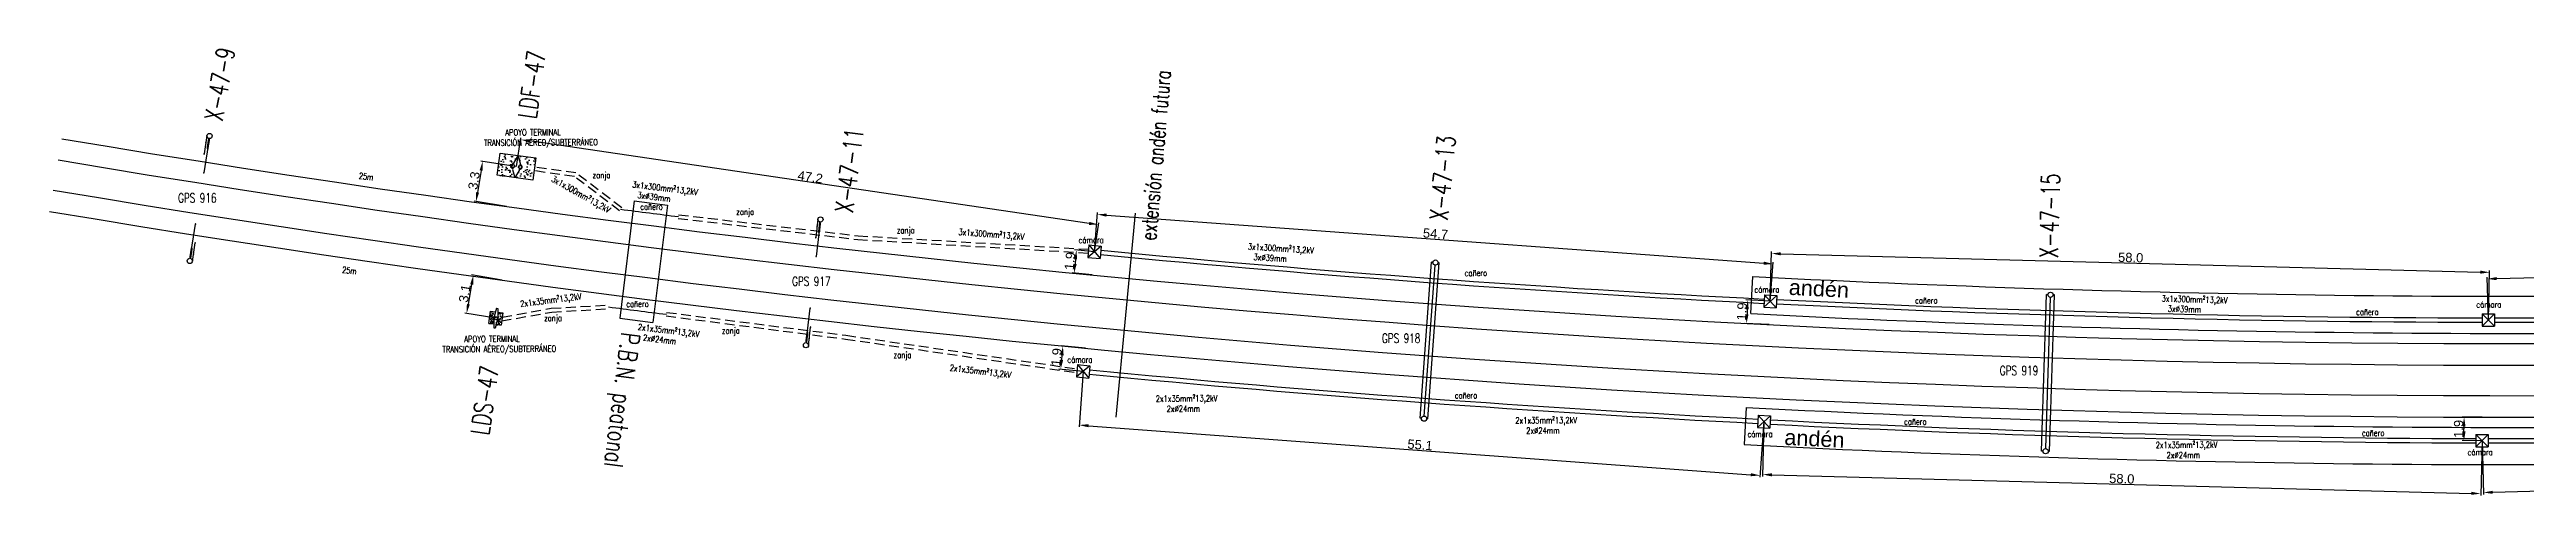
# Model space of a CAD drawing. Header units: millimetres. Extents: x 1868 to 2348, y 1227 to 1374.
# Drawn here: x 1867.9 to 2067.9, y 1296.3 to 1332.2 of the extents above; entities that cross this region are included whole.
import ezdxf

# ---------------------------------------------------------------- set-up
doc = ezdxf.new("R2010")
doc.units = ezdxf.units.MM
doc.linetypes.add('HIDDEN2', pattern=[4.7625, 3.175, -1.5875])
for name, color, linetype in [('LINEA_02', 8, 'Continuous'), ('postes catenaria', 4, 'Continuous'), ('TEXT-02', 7, 'Continuous'), ('Textos catenaria', 7, 'Continuous'), ('vías', 8, 'Continuous')]:
    doc.layers.add(name, color=color, linetype=linetype)
doc.styles.add('ROMANS', font='arial.ttf', dxfattribs={"width": 0.7})
doc.styles.add('SANS', font='sanss___.ttf')
doc.styles.add('SIMPLEX', font='simplex.shx', dxfattribs={"width": 0.75})
doc.dimstyles.new('COTA-100', dxfattribs={"dimscale": 1.5, "dimtxt": 0.5, "dimasz": 0.5, "dimexe": 0.1, "dimexo": 0, "dimgap": 0.03, "dimtad": 1, "dimdec": 1, "dimzin": 0, "dimdsep": 46, "dimtxsty": 'SANS', "dimcen": 0.1, "dimclrd": 256, "dimclre": 256, "dimclrt": 256, "dimazin": 0, "dimtm": 1e-09, "dimtfac": 0.714286, "dimtdec": 1, "dimtmove": 2, "dimatfit": 2, "dimfxl": 0, "dimtolj": 1, "dimtzin": 0, "dimarcsym": 0})
pattern_1 = [(50, (-2624.04677, -773.78864), (0.45546167, -0.039847714), [0.047625, -0.523875]), (355, (-2624.04677, -773.78864), (-0.088107065, 0.47764161), [0.0381, -0.4191]), (100.451, (-2624.0088, -773.79196), (0.367356254, 0.43779172), [0.040475, -0.445225]), (46.1842, (-2624.04677, -773.66164), (0.6776976, -0.10510582), [0.0714375, -0.7858125]), (96.6356, (-2623.9903, -773.6704), (0.59351059, 0.61856389), [0.0607125, -0.6678375]), (351.184, (-2624.0468, -773.66164), (0.59351151, 0.6185628), [0.05715, -0.62865]), (21, (-2623.98327, -773.6934), (0.3790372, -0.255663796), [0.047625, -0.523875]), (326, (-2623.98327, -773.6934), (0.15450507, 0.460469915), [0.0381, -0.4191]), (71.4514, (-2623.9517, -773.7147), (0.53354123, 0.204807144), [0.040475, -0.445225]), (37.5, (-2624.04677, -773.78864), (0.007721508, 0.211387597), [0, -0.41402, 0, -0.42545, 0, -0.4206875]), (7.5, (-2624.04677, -773.78864), (0.167049156, 0.250451437), [0, -0.24257, 0, -0.404495, 0, -0.1603375]), (327.5, (-2624.18837, -773.78864), (0.338976488, -0.01432186), [0, -0.15875, 0, -0.4953, 0, -0.657225]), (317.5, (-2624.25187, -773.78864), (0.370322953, 0.063566228), [0, -0.206375, 0, -0.32893, 0, -0.466725])]

# ---------------------------------------------------------------- blocks, each defined once
blk = doc.blocks.new('Tipo Const básico gral')
at = {"layer": 'postes catenaria'}
for p, q in [((-0.21, 0), (-0.21, -1.5)), ((-0.07, -0.26), (0.07, -0.26)), ((-0.07, -0.31), (0.07, -0.31)), ((-0.07, -0.36), (0.07, -0.36)), ((-0.07, -0.41), (0.07, -0.41)), ((-0.07, -0.46), (0.07, -0.46)), ((-0.07, -0.51), (0.07, -0.51)), ((-0.07, -0.56), (0.07, -0.56)), ((-0.07, -0.61), (0.07, -0.61)), ((-0.07, -0.66), (0.07, -0.66)), ((-0.07, -0.71), (0.07, -0.71)), ((-0.07, -0.76), (0.07, -0.76)), ((-0.07, -0.81), (0.07, -0.81)), ((-0.07, -0.86), (0.07, -0.86)), ((-0.07, -0.91), (0.07, -0.91)), ((-0.07, -0.96), (0.07, -0.96)), ((-0.07, -1.01), (0.07, -1.01)), ((0, -0.26), (0, -3))]:
    blk.add_line(p, q, dxfattribs=at)
blk.add_circle((0, 0), 0.21, dxfattribs=at)
for centre, start, end in [((-0.21, -0.58), 217.0281, 37.0281), ((-0.21, -0.58), 37.0281, 217.0281), ((-0.21, -1.5), 37.0281, 217.0281), ((-0.21, -1.5), 217.0281, 37.0281), ((0, -3), 217.0281, 37.0281), ((0, -3), 37.0281, 217.0281)]:
    blk.add_arc(centre, 0.025, start, end, dxfattribs=at)
blk = doc.blocks.new('estructura tipo A con base')
h = blk.add_hatch()
h.set_pattern_fill('AR-CONC', color=8, scale=0.005, style=0)
h.set_pattern_definition([(50, (-2627.5983, -783.80706), (0.91092334, -0.07969543), [0.09525, -1.04775]), (355, (-2627.5983, -783.8071), (-0.17621413, 0.9552832), [0.0762, -0.8382]), (100.451, (-2627.5224, -783.8137), (0.7347125, 0.87558344), [0.08095, -0.89045]), (46.1842, (-2627.5983, -783.5531), (1.3553952, -0.21021164), [0.142875, -1.571625]), (96.6356, (-2627.4854, -783.5706), (1.1870212, 1.2371278), [0.121425, -1.335675]), (351.184, (-2627.5983, -783.553), (1.187023, 1.2371256), [0.1143, -1.2573]), (21, (-2627.4713, -783.61656), (0.7580744, -0.5113276), [0.09525, -1.04775]), (326, (-2627.4713, -783.6166), (0.30901014, 0.92093983), [0.0762, -0.8382]), (71.4514, (-2627.4081, -783.6592), (1.06708245, 0.4096143), [0.08095, -0.89045]), (37.5, (-2627.5983, -783.80706), (0.015443016, 0.422775194), [0, -0.82804, 0, -0.8509, 0, -0.841375]), (7.5, (-2627.5983, -783.80706), (0.33409831, 0.500902874), [0, -0.48514, 0, -0.80899, 0, -0.320675]), (327.5, (-2627.88152, -783.80706), (0.677952976, -0.02864372), [0, -0.3175, 0, -0.9906, 0, -1.31445]), (317.5, (-2628.0085, -783.80706), (0.74064591, 0.12713246), [0, -0.41275, 0, -0.65786, 0, -0.93345])])
h.paths.add_polyline_path([(-1.45, -0.9), (1.45, -0.9), (1.45, 0.9), (-1.45, 0.9)])
h.paths.add_polyline_path([(-0.28, 0.18), (-0.28, 0.25), (-0.05, 0.8), (0.05, 0.8), (0.28, 0.28), (0.28, 0.18, -1), (0.28, -0.18), (0.28, -0.28), (0.05, -0.8), (-0.05, -0.8), (-0.28, -0.28), (-0.28, -0.18, -1)], flags=16)
h.paths.add_polyline_path([(-0.15, 0, -1), (-0.41, 0, -1)], flags=0)
h.paths.add_polyline_path([(0, 0, -1), (0, 0, -1)], flags=0)
h.paths.add_polyline_path([(0.41, 0, -1), (0.15, 0, -1)], flags=0)
blk.add_lwpolyline([(1.45, -0.9), (-1.45, -0.9), (-1.45, 0.9), (1.45, 0.9)], close=True)
at = {"color": 6}
blk.add_lwpolyline([(-0.28, -0.28), (-0.05, -0.8), (0.05, -0.8), (0.28, -0.28), (0.28, -0.18, 1), (0.28, 0.18), (0.28, 0.28), (0.05, 0.8), (-0.05, 0.8), (-0.28, 0.25), (-0.28, 0.18, 1), (-0.28, -0.18)], format="xyb", close=True, dxfattribs=at)
for centre, radius in [((-0.28, 0), 0.13), ((0, 0), 0.0021), ((0.28, 0), 0.13)]:
    blk.add_circle(centre, radius, dxfattribs=at)
blk = doc.blocks.new('estructura terminal o retención para LDS')
h = blk.add_hatch()
h.set_pattern_fill('AR-CONC', color=8, scale=0.0025, style=0)
h.set_pattern_definition(pattern_1)
h.paths.add_polyline_path([(-0.5, -0.5), (-0.09, -0.5), (-0.14, -0.11, -0.352658), (-0.14, 0.11), (-0.09, 0.5), (-0.5, 0.5)])
h = blk.add_hatch()
h.set_pattern_fill('AR-CONC', color=8, scale=0.0025, style=0)
h.set_pattern_definition(pattern_1)
h.paths.add_polyline_path([(0.14, -0.11), (0.09, -0.5), (0.5, -0.5), (0.5, 0.5), (0.09, 0.5), (0.14, 0.11, -0.352658)])
at = {"color": 6}
for p, q in [((-0.05, 0.8), (-0.14, 0.11)), ((-0.05, 0.8), (0.05, 0.8)), ((0.05, 0.8), (0.14, 0.11)), ((-0.14, -0.11), (-0.05, -0.8)), ((-0.05, -0.8), (0.05, -0.8)), ((0.14, -0.11), (0.05, -0.8))]:
    blk.add_line(p, q, dxfattribs=at)
for points in [[(-0.09, -0.5), (-0.5, -0.5), (-0.5, 0.5), (-0.09, 0.5)], [(0.09, 0.5), (0.5, 0.5), (0.5, -0.5), (0.09, -0.5)]]:
    blk.add_lwpolyline(points)
blk.add_circle((0, 0), 0.13, dxfattribs=at)
for start, end in [(141.1488, 218.8512), (321.1488, 38.8512)]:
    blk.add_arc((0, 0), 0.18, start, end, dxfattribs=at)
blk = doc.blocks.new('cámara LDF-LDS')
at = {"color": 6}
for p, q in [((-0.5, 0.5), (0.5, 0.5)), ((-0.5, 0.5), (-0.5, -0.5)), ((-0.5, 0.5), (0.5, -0.5)), ((0.5, 0.5), (-0.5, -0.5)), ((0.5, 0.5), (0.5, -0.5)), ((-0.5, -0.5), (0.5, -0.5))]:
    blk.add_line(p, q, dxfattribs=at)
blk = doc.blocks.new('*D14')
at = {"lineweight": -2, "transparency": 16777216}
for p, q in [((1952.29, 1315.94), (1952.52, 1319.1)), ((1953.26, 1318.9), (2006.33, 1315.02)), ((2006.86, 1311.95), (2007.09, 1315.11))]:
    blk.add_line(p, q, dxfattribs=at)
at = {"transparency": 16777216}
for points in [[(1953.27, 1319.02), (1953.25, 1318.77), (1952.51, 1318.95)], [(2006.34, 1315.14), (2006.32, 1314.89), (2007.08, 1314.96)]]:
    blk.add_solid(points, dxfattribs=at)
at = {"layer": 'Defpoints', "color": 0, "transparency": 16777216}
for p in [(1952.29, 1315.94), (2007.08, 1314.96), (2006.86, 1311.95)]:
    blk.add_point(p, dxfattribs=at)
at = {"transparency": 16777216, "insert": (1979.83, 1317.39), "char_height": 0.75, "attachment_point": 5, "rotation": 355.8184, "style": 'SANS'}
blk.add_mtext('\\A1;54.7', dxfattribs=at)
blk = doc.blocks.new('*D15')
at = {"lineweight": -2, "transparency": 16777216}
for p, q in [((2006.86, 1311.95), (2006.96, 1315.95)), ((2007.71, 1315.78), (2064.19, 1314.3)), ((2064.84, 1310.43), (2064.94, 1314.43))]:
    blk.add_line(p, q, dxfattribs=at)
at = {"transparency": 16777216}
for points in [[(2007.71, 1315.9), (2007.7, 1315.65), (2006.96, 1315.8)], [(2064.19, 1314.42), (2064.18, 1314.17), (2064.94, 1314.28)]]:
    blk.add_solid(points, dxfattribs=at)
at = {"layer": 'Defpoints', "color": 0, "transparency": 16777216}
for p in [(2064.94, 1314.28), (2006.86, 1311.95), (2064.84, 1310.43)]:
    blk.add_point(p, dxfattribs=at)
at = {"transparency": 16777216, "insert": (2035.96, 1315.47), "char_height": 0.75, "attachment_point": 5, "rotation": 358.4994, "style": 'SANS'}
blk.add_mtext('\\A1;58.0', dxfattribs=at)
blk = doc.blocks.new('*D16')
at = {"lineweight": -2, "transparency": 16777216}
for p, q in [((2065.5, 1313.77), (2121.98, 1315.27)), ((2122.82, 1311.97), (2122.72, 1315.44)), ((2064.84, 1310.43), (2064.74, 1313.9))]:
    blk.add_line(p, q, dxfattribs=at)
at = {"transparency": 16777216}
for points in [[(2121.98, 1315.4), (2121.98, 1315.15), (2122.73, 1315.29)], [(2065.5, 1313.9), (2065.5, 1313.65), (2064.75, 1313.75)]]:
    blk.add_solid(points, dxfattribs=at)
at = {"layer": 'Defpoints', "color": 0, "transparency": 16777216}
for p in [(2122.73, 1315.29), (2064.84, 1310.43), (2122.82, 1311.97)]:
    blk.add_point(p, dxfattribs=at)
at = {"transparency": 16777216, "insert": (2093.73, 1314.95), "char_height": 0.75, "attachment_point": 5, "rotation": 1.5175, "style": 'SANS'}
blk.add_mtext('\\A1;58.0', dxfattribs=at)
blk = doc.blocks.new('*D23')
at = {"lineweight": -2, "transparency": 16777216}
for p, q in [((1952.29, 1315.94), (1950.68, 1316.09)), ((1952.11, 1314.07), (1950.5, 1314.23)), ((1950.76, 1315.33), (1950.73, 1314.96))]:
    blk.add_line(p, q, dxfattribs=at)
at = {"transparency": 16777216}
for points in [[(1950.64, 1315.34), (1950.89, 1315.32), (1950.83, 1316.08)], [(1950.6, 1314.97), (1950.85, 1314.95), (1950.65, 1314.21)]]:
    blk.add_solid(points, dxfattribs=at)
at = {"layer": 'Defpoints', "color": 0, "transparency": 16777216}
for p in [(1950.65, 1314.21), (1952.11, 1314.07), (1952.29, 1315.94)]:
    blk.add_point(p, dxfattribs=at)
at = {"transparency": 16777216, "insert": (1950.31, 1315.19), "char_height": 0.75, "attachment_point": 5, "rotation": 84.4859, "style": 'SANS'}
blk.add_mtext('\\A1;1.9', dxfattribs=at)
blk = doc.blocks.new('*D24')
at = {"lineweight": -2, "transparency": 16777216}
for p, q in [((2006.86, 1311.95), (2004.89, 1312.05)), ((2006.76, 1310.06), (2004.79, 1310.16)), ((2005, 1311.29), (2004.98, 1310.9))]:
    blk.add_line(p, q, dxfattribs=at)
at = {"transparency": 16777216}
for points in [[(2004.87, 1311.3), (2005.12, 1311.29), (2005.04, 1312.04)], [(2004.85, 1310.9), (2005.1, 1310.89), (2004.94, 1310.15)]]:
    blk.add_solid(points, dxfattribs=at)
at = {"layer": 'Defpoints', "color": 0, "transparency": 16777216}
for p in [(2004.94, 1310.15), (2006.76, 1310.06), (2006.86, 1311.95)]:
    blk.add_point(p, dxfattribs=at)
at = {"transparency": 16777216, "insert": (2004.56, 1311.12), "char_height": 0.75, "attachment_point": 5, "rotation": 87.109, "style": 'SANS'}
blk.add_mtext('\\A1;1.9', dxfattribs=at)
blk = doc.blocks.new('*D25')
at = {"lineweight": -2, "transparency": 16777216}
for p, q in [((1905.62, 1322.81), (1905.96, 1325.14)), ((1951.87, 1318.23), (1906.68, 1324.88)), ((1952.29, 1315.94), (1952.63, 1318.27))]:
    blk.add_line(p, q, dxfattribs=at)
at = {"transparency": 16777216}
for points in [[(1906.7, 1325), (1906.66, 1324.76), (1905.94, 1324.99)], [(1951.89, 1318.35), (1951.85, 1318.11), (1952.61, 1318.12)]]:
    blk.add_solid(points, dxfattribs=at)
at = {"layer": 'Defpoints', "color": 0, "transparency": 16777216}
for p in [(1905.94, 1324.99), (1905.62, 1322.81), (1952.29, 1315.94)]:
    blk.add_point(p, dxfattribs=at)
at = {"transparency": 16777216, "insert": (1929.34, 1321.97), "char_height": 0.75, "attachment_point": 5, "rotation": 351.6267, "style": 'SANS'}
blk.add_mtext('\\A1;47.2', dxfattribs=at)
blk = doc.blocks.new('*D26')
at = {"lineweight": -2, "transparency": 16777216}
for p, q in [((1951.38, 1306.29), (1951.05, 1301.81)), ((2006.35, 1302.23), (2006.02, 1297.75)), ((1951.81, 1301.9), (2005.29, 1297.95))]:
    blk.add_line(p, q, dxfattribs=at)
at = {"transparency": 16777216}
for points in [[(1951.82, 1302.03), (1951.8, 1301.78), (1951.06, 1301.96)], [(2005.29, 1298.08), (2005.28, 1297.83), (2006.03, 1297.9)]]:
    blk.add_solid(points, dxfattribs=at)
at = {"layer": 'Defpoints', "color": 0, "transparency": 16777216}
for p in [(1951.38, 1306.29), (2006.35, 1302.23), (2006.03, 1297.9)]:
    blk.add_point(p, dxfattribs=at)
at = {"transparency": 16777216, "insert": (1978.58, 1300.36), "char_height": 0.75, "attachment_point": 5, "rotation": 355.777, "style": 'SANS'}
blk.add_mtext('\\A1;55.1', dxfattribs=at)
blk = doc.blocks.new('*D27')
at = {"lineweight": -2, "transparency": 16777216}
for p, q in [((2006.35, 1302.23), (2006.24, 1297.82)), ((2064.33, 1300.7), (2064.22, 1296.29)), ((2006.99, 1297.95), (2063.47, 1296.45))]:
    blk.add_line(p, q, dxfattribs=at)
at = {"transparency": 16777216}
for points in [[(2006.99, 1298.07), (2006.99, 1297.82), (2006.24, 1297.97)], [(2063.47, 1296.58), (2063.47, 1296.33), (2064.22, 1296.43)]]:
    blk.add_solid(points, dxfattribs=at)
at = {"layer": 'Defpoints', "color": 0, "transparency": 16777216}
for p in [(2006.35, 1302.23), (2064.33, 1300.7), (2064.22, 1296.43)]:
    blk.add_point(p, dxfattribs=at)
at = {"transparency": 16777216, "insert": (2035.24, 1297.63), "char_height": 0.75, "attachment_point": 5, "rotation": 358.4877, "style": 'SANS'}
blk.add_mtext('\\A1;58.0', dxfattribs=at)
blk = doc.blocks.new('*D28')
at = {"lineweight": -2, "transparency": 16777216}
for p, q in [((2124.11, 1302.33), (2124.22, 1297.99)), ((2064.33, 1300.7), (2064.45, 1296.37)), ((2065.2, 1296.54), (2123.47, 1298.12))]:
    blk.add_line(p, q, dxfattribs=at)
at = {"transparency": 16777216}
for points in [[(2123.47, 1298.25), (2123.47, 1298), (2124.22, 1298.14)], [(2065.19, 1296.66), (2065.2, 1296.41), (2064.45, 1296.52)]]:
    blk.add_solid(points, dxfattribs=at)
at = {"layer": 'Defpoints', "color": 0, "transparency": 16777216}
for p in [(2124.11, 1302.33), (2064.33, 1300.7), (2124.22, 1298.14)]:
    blk.add_point(p, dxfattribs=at)
at = {"transparency": 16777216, "insert": (2094.32, 1297.76), "char_height": 0.75, "attachment_point": 5, "rotation": 1.5597, "style": 'SANS'}
blk.add_mtext('\\A1;59.8', dxfattribs=at)
blk = doc.blocks.new('*D32')
at = {"lineweight": -2, "transparency": 16777216}
for p, q in [((2064.34, 1302.6), (2062.73, 1302.6)), ((2064.33, 1300.7), (2062.72, 1300.71)), ((2062.87, 1301.45), (2062.88, 1301.85))]:
    blk.add_line(p, q, dxfattribs=at)
at = {"transparency": 16777216}
for points in [[(2062.75, 1301.85), (2063, 1301.85), (2062.88, 1302.6)], [(2062.75, 1301.46), (2063, 1301.45), (2062.87, 1300.7)]]:
    blk.add_solid(points, dxfattribs=at)
at = {"layer": 'Defpoints', "color": 0, "transparency": 16777216}
for p in [(2062.88, 1302.6), (2064.34, 1302.6), (2064.33, 1300.7)]:
    blk.add_point(p, dxfattribs=at)
at = {"transparency": 16777216, "insert": (2062.44, 1301.65), "char_height": 0.75, "attachment_point": 5, "rotation": 89.8668, "style": 'SANS'}
blk.add_mtext('\\A1;1.9', dxfattribs=at)
blk = doc.blocks.new('*D33')
at = {"lineweight": -2, "transparency": 16777216}
for p, q in [((1951.56, 1308.16), (1949.59, 1308.35)), ((1951.38, 1306.29), (1949.41, 1306.48)), ((1949.64, 1307.21), (1949.67, 1307.59))]:
    blk.add_line(p, q, dxfattribs=at)
at = {"transparency": 16777216}
for points in [[(1949.55, 1307.6), (1949.8, 1307.57), (1949.74, 1308.33)], [(1949.51, 1307.23), (1949.76, 1307.2), (1949.56, 1306.47)]]:
    blk.add_solid(points, dxfattribs=at)
at = {"layer": 'Defpoints', "color": 0, "transparency": 16777216}
for p in [(1949.74, 1308.33), (1951.56, 1308.16), (1951.38, 1306.29)]:
    blk.add_point(p, dxfattribs=at)
at = {"transparency": 16777216, "insert": (1949.22, 1307.44), "char_height": 0.75, "attachment_point": 5, "rotation": 84.487, "style": 'SANS'}
blk.add_mtext('\\A1;1.9', dxfattribs=at)
blk = doc.blocks.new('*D36')
at = {"lineweight": -2, "transparency": 16777216}
for p, q in [((1902.76, 1322.5), (1902.47, 1320.73)), ((1905.34, 1322.84), (1902.73, 1323.26)), ((1904.81, 1319.59), (1902.2, 1320.01))]:
    blk.add_line(p, q, dxfattribs=at)
at = {"transparency": 16777216}
for points in [[(1902.64, 1322.52), (1902.88, 1322.48), (1902.88, 1323.24)], [(1902.35, 1320.75), (1902.6, 1320.71), (1902.35, 1319.99)]]:
    blk.add_solid(points, dxfattribs=at)
at = {"layer": 'Defpoints', "color": 0, "transparency": 16777216}
for p in [(1905.34, 1322.84), (1902.35, 1319.99), (1904.81, 1319.59)]:
    blk.add_point(p, dxfattribs=at)
at = {"transparency": 16777216, "insert": (1902.19, 1321.68), "char_height": 0.75, "attachment_point": 5, "rotation": 80.7905, "style": 'SANS'}
blk.add_mtext('\\A1;3.3', dxfattribs=at)
blk = doc.blocks.new('*D37')
at = {"lineweight": -2, "transparency": 16777216}
for p, q in [((1904.47, 1313.64), (1901.98, 1314.07)), ((1901.73, 1311.72), (1902, 1313.3)), ((1903.95, 1310.58), (1901.46, 1311))]:
    blk.add_line(p, q, dxfattribs=at)
at = {"transparency": 16777216}
for points in [[(1901.88, 1313.33), (1902.13, 1313.28), (1902.13, 1314.04)], [(1901.61, 1311.74), (1901.85, 1311.7), (1901.6, 1310.98)]]:
    blk.add_solid(points, dxfattribs=at)
at = {"layer": 'Defpoints', "color": 0, "transparency": 16777216}
for p in [(1902.13, 1314.04), (1904.47, 1313.64), (1903.95, 1310.58)]:
    blk.add_point(p, dxfattribs=at)
at = {"transparency": 16777216, "insert": (1901.44, 1312.58), "char_height": 0.75, "attachment_point": 5, "rotation": 80.2888, "style": 'SANS'}
blk.add_mtext('\\A1;3.1', dxfattribs=at)

msp = doc.modelspace()

# ---------------------------------------------------------------- linework, layer by layer
at = {"color": 5, "linetype": 'HIDDEN2', "ltscale": 0.25}
for p, q in [((1910.29, 1322.02), (1907.04, 1322.47)), ((1910.41, 1322.31), (1907.08, 1322.76)), ((1914.12, 1319.49), (1910.41, 1322.31)), ((1913.94, 1319.25), (1910.29, 1322.02)), ((1918.67, 1318.63), (1933.17, 1316.93)), ((1918.71, 1318.93), (1933.2, 1317.23)), ((1933.17, 1316.93), (1951.78, 1315.84)), ((1933.2, 1317.23), (1951.8, 1316.14)), ((1904.42, 1310.36), (1908.46, 1311.08)), ((1904.47, 1310.67), (1908.42, 1311.38)), ((1908.42, 1311.38), (1913.05, 1311.64)), ((1908.46, 1311.08), (1913.07, 1311.34)), ((1917.71, 1310.76), (1932.18, 1308.9)), ((1917.74, 1311.05), (1932.22, 1309.2)), ((1932.18, 1308.9), (1950.86, 1306.19)), ((1932.22, 1309.2), (1950.91, 1306.49))]:
    msp.add_line(p, q, dxfattribs=at)
for p, q in [((1915.12, 1320.04), (1913.96, 1310.57)), ((1915.12, 1320.04), (1917.8, 1319.7)), ((1917.8, 1319.7), (1916.63, 1310.23)), ((2005.3, 1310.95), (2005.45, 1313.95)), ((1913.96, 1310.57), (1916.63, 1310.23)), ((2004.91, 1303.38), (2004.76, 1300.39))]:
    msp.add_line(p, q)
at = {"color": 1}
msp.add_line((1954.05, 1302.6), (1955.6, 1319.06), dxfattribs=at)
at = {"color": 4}
for p, q in [((1978.58, 1302.51), (1979.5, 1315.09)), ((1978.91, 1302.69), (1979.8, 1314.86)), ((1979.21, 1302.46), (1980.13, 1315.05)), ((1979.61, 1315.09), (1979.5, 1315.09)), ((1980.13, 1315.05), (1980.03, 1315.06)), ((2028.77, 1299.86), (2029.17, 1312.48)), ((2029.1, 1300.06), (2029.48, 1312.26)), ((2029.28, 1312.47), (2029.17, 1312.48)), ((2029.4, 1299.84), (2029.8, 1312.46)), ((2029.8, 1312.46), (2029.7, 1312.46)), ((1978.69, 1302.5), (1978.58, 1302.51)), ((1979.21, 1302.46), (1979.11, 1302.47)), ((2028.88, 1299.86), (2028.77, 1299.86)), ((2029.4, 1299.84), (2029.3, 1299.85))]:
    msp.add_line(p, q, dxfattribs=at)
for centre in [(1979.82, 1315.07), (2029.49, 1312.47), (1978.9, 1302.48), (2029.09, 1299.85)]:
    msp.add_circle(centre, 0.21, dxfattribs=at)
for centre, radius, start, end in [((2067.13, 2505.56), 1193.21, 267.03689, 271.85182), ((2067.13, 2505.56), 1196.21, 267.0371, 271.85182), ((2067.12, 2505.07), 1203.3, 267.03658, 271.85901), ((2067.12, 2505.07), 1206.3, 267.0368, 271.85901)]:
    msp.add_arc(centre, radius, start, end)
at = {"layer": 'LINEA_02', "color": 11}
for centre, radius, start, end in [((2067.13, 2505.56), 1194.98, 264.50985, 267.08504), ((2067.13, 2505.56), 1195.33, 264.50984, 267.08505), ((2067.13, 2505.56), 1194.96, 267.13299, 269.86588), ((2067.13, 2505.56), 1195.31, 267.13298, 269.86589), ((2067.13, 2505.56), 1194.96, 269.91383, 271.85182), ((2067.13, 2505.56), 1195.31, 269.91383, 271.85182), ((2067.13, 2505.56), 1205.02, 264.51081, 267.08466), ((2067.13, 2505.56), 1204.67, 264.51081, 267.08465), ((2067.12, 2505.07), 1204.55, 267.13173, 269.84368), ((2067.12, 2505.07), 1204.2, 267.13173, 269.84366), ((2067.12, 2505.07), 1204.2, 269.89125, 271.85901), ((2067.12, 2505.07), 1204.55, 269.89124, 271.85901)]:
    msp.add_arc(centre, radius, start, end, dxfattribs=at)
at = {"layer": 'vías', "color": 8}
for radius in [1197.03, 1198.77, 1201.23, 1202.97]:
    msp.add_arc((2067.13, 2505.56), radius, 260.46747, 271.85374, dxfattribs=at)
at = {"layer": 'vías', "color": 3}
for radius, start, end in [(1196.03, 262.64536, 262.87052), (1203.97, 262.64765, 262.87132)]:
    msp.add_arc((2067.13, 2505.56), radius, start, end, dxfattribs=at)

# ---------------------------------------------------------------- block references
for name, p, rotation in [('Tipo Const básico gral', (1880.83, 1325.28), 351.0302282574063), ('estructura tipo A con base', (1905.62, 1322.81), 352.2239119184125), ('Tipo Const básico gral', (1879.24, 1315.2), 171.0302282574063), ('Tipo Const básico gral', (1930.16, 1318.55), 353.4177251313486), ('cámara LDF-LDS', (1952.29, 1315.94), 354.4978487071946), ('cámara LDF-LDS', (2006.86, 1311.95), 357.1209247516078), ('estructura terminal o retención para LDS', (1903.95, 1310.58), 352.2239119184125), ('Tipo Const básico gral', (1928.99, 1308.4), 173.4177251313486), ('cámara LDF-LDS', (2064.84, 1310.43), 359.90184329435), ('cámara LDF-LDS', (1951.38, 1306.29), 354.4989091049234), ('cámara LDF-LDS', (2006.35, 1302.23), 357.1198368945488), ('cámara LDF-LDS', (2064.33, 1300.7), 359.8793500594324)]:
    msp.add_blockref(name, p, dxfattribs=dict(rotation=rotation))

# ---------------------------------------------------------------- texts
at = {"layer": 'TEXT-02', "color": 7, "style": 'ROMANS'}
for p in [(2008.33, 1312.47), (2007.97, 1300.37)]:
    msp.add_text('andén', height=1.25, rotation=357.0618, dxfattribs=at).set_placement(p)
at = {"layer": 'Textos catenaria', "style": 'SIMPLEX'}
for s, height, rotation, width, p in [('X-47-9', 1.5, 79.9979, 0.7, (1881.88, 1326.4)), ('LDF-47', 1.5, 81.7171, 0.7, (1907.2, 1326.59)), ('TRANSICIÓN AÉREO/SUBTERRÁNEO', 0.5, 0.3193, 0.8, (1903, 1324.48)), ('APOYO TERMINAL', 0.5, 0.3193, 0.8, (1904.71, 1325.31)), ('X-47-11', 1.5, 82.7779, 0.7, (1932.79, 1319.01)), ('X-47-13', 1.5, 84.5674, 0.7, (1980.82, 1318.41)), ('25m', 0.5, 353.3974, 0.7, (1892.87, 1321.82)), ('3x1x300mm²13,2kV', 0.5, 330.6287, 0.8, (1908.38, 1321.66)), ('zanja', 0.5, 0.3193, 0.8, (1911.77, 1321.87)), ('X-47-15', 1.5, 88.5792, 0.7, (2030.09, 1315.4)), ('3x1x300mm²13,2kV', 0.5, 353.0826, 0.8, (1914.94, 1321.14)), ('3xØ39mm', 0.5, 353.0826, 0.8, (1915.36, 1320.28)), ('cañero', 0.5, 0.3193, 0.8, (1915.61, 1319.32)), ('zanja', 0.5, 0.3193, 0.8, (1923.37, 1318.91)), ('zanja', 0.5, 0.3193, 0.8, (1936.33, 1317.42)), ('3x1x300mm²13,2kV', 0.5, 355.725, 0.8, (1941.29, 1317.3)), ('cámara', 0.5, 0.3193, 0.8, (1951.01, 1316.63)), ('3x1x300mm²13,2kV', 0.5, 356.453, 0.8, (1964.66, 1316.12)), ('25m', 0.5, 353.3974, 0.7, (1891.52, 1314.25)), ('3xØ39mm', 0.5, 356.453, 0.8, (1965.12, 1315.28)), ('cañero', 0.5, 0.3193, 0.8, (1982.18, 1313.98)), ('2x1x35mm²13,2kV', 0.5, 7.3077, 0.8, (1905.95, 1311.48)), ('cámara', 0.5, 0.3193, 0.8, (2005.58, 1312.64)), ('cañero', 0.5, 0.3193, 0.8, (2018.55, 1311.76)), ('3x1x300mm²13,2kV', 0.5, 358.4186, 0.8, (2038.45, 1311.92)), ('zanja', 0.5, 0.3193, 0.8, (1907.85, 1310.34)), ('cañero', 0.5, 0.3193, 0.8, (1914.48, 1311.48)), ('2x1x35mm²13,2kV', 0.5, 353.0826, 0.8, (1915.4, 1309.64)), ('3xØ39mm', 0.5, 358.4186, 0.8, (2038.95, 1311.1)), ('cañero', 0.5, 0.3193, 0.8, (2054.16, 1310.83)), ('cámara', 0.5, 0.3193, 0.8, (2063.87, 1311.43)), ('TRANSICIÓN AÉREO/SUBTERRÁNEO', 0.5, 0.3193, 0.8, (1899.64, 1307.82)), ('APOYO TERMINAL', 0.5, 0.3193, 0.8, (1901.4, 1308.65)), ('P.B.N. peatonal', 1.5, 262.5928, 0.7, (1914.1, 1309.5)), ('2xØ24mm', 0.5, 353.0826, 0.8, (1915.81, 1308.78)), ('zanja', 0.5, 0.3193, 0.8, (1922.21, 1309.33)), ('LDS-47', 1.5, 81.7171, 0.7, (1903.39, 1301.08)), ('zanja', 0.5, 0.3193, 0.8, (1936.07, 1307.36)), ('2x1x35mm²13,2kV', 0.5, 353.0826, 0.8, (1940.58, 1306.35)), ('cámara', 0.5, 0.3193, 0.8, (1950.1, 1306.98)), ('2x1x35mm²13,2kV', 0.5, 0.3193, 0.8, (1957.24, 1303.84)), ('cañero', 0.5, 0.3193, 0.8, (1981.38, 1304.1)), ('2xØ24mm', 0.5, 0.3193, 0.8, (1958.12, 1303.02)), ('2x1x35mm²13,2kV', 0.5, 0.3193, 0.8, (1986.27, 1302.08)), ('cañero', 0.5, 0.3193, 0.8, (2017.66, 1301.98)), ('2xØ24mm', 0.5, 0.3193, 0.8, (1987.15, 1301.26)), ('cámara', 0.5, 0.3193, 0.8, (2005.02, 1300.98)), ('2x1x35mm²13,2kV', 0.5, 0.3193, 0.8, (2037.98, 1300.1)), ('cañero', 0.5, 0.3193, 0.8, (2054.63, 1301.07)), ('2xØ24mm', 0.5, 0.3193, 0.8, (2038.86, 1299.28)), ('cámara', 0.5, 0.3193, 0.8, (2063.17, 1299.52))]:
    msp.add_text(s, height=height, rotation=rotation, dxfattribs=dict(at, width=width)).set_placement(p)
at = {"layer": 'Textos catenaria', "color": 1, "style": 'SIMPLEX', "width": 0.7}
msp.add_text('extensión andén futura', height=1.25, rotation=84.9511, dxfattribs=at).set_placement((1957.25, 1316.81))
at = {"layer": 'Textos catenaria', "style": 'SIMPLEX', "width": 0.7}
for s, p in [('GPS 916', (1878.29, 1319.91)), ('GPS 917', (1927.87, 1313.18)), ('GPS 918', (1975.5, 1308.59)), ('GPS 919', (2025.39, 1305.98))]:
    msp.add_text(s, height=0.75, dxfattribs=at).set_placement(p)

# ---------------------------------------------------------------- dimensions: what is measured, and where the dimension line sits
for p1, p2, distance, picture, middle in [((1952.29, 1315.94), (1905.62, 1322.81), -2.21, '*D25', (1929.34, 1321.97)), ((1905.34, 1322.84), (1904.81, 1319.59), -2.49, '*D36', (1902.19, 1321.68)), ((1952.29, 1315.94), (2006.86, 1311.95), 3.02, '*D14', (1979.83, 1317.39)), ((1952.29, 1315.94), (1952.11, 1314.07), -1.46, '*D23', (1950.31, 1315.19)), ((1903.95, 1310.58), (1904.47, 1313.64), 2.38, '*D37', (1901.44, 1312.58)), ((2006.86, 1311.95), (2064.84, 1310.43), 3.85, '*D15', (2035.96, 1315.47)), ((2064.84, 1310.43), (2122.82, 1311.97), 3.33, '*D16', (2093.73, 1314.95)), ((2006.86, 1311.95), (2006.76, 1310.06), -1.82, '*D24', (2004.56, 1311.12)), ((1951.38, 1306.29), (1951.56, 1308.16), 1.83, '*D33', (1949.22, 1307.44)), ((1951.38, 1306.29), (2006.35, 1302.23), -4.34, '*D26', (1978.58, 1300.36)), ((2006.35, 1302.23), (2064.33, 1300.7), -4.27, '*D27', (2035.24, 1297.63)), ((2064.33, 1300.7), (2064.34, 1302.6), 1.46, '*D32', (2062.44, 1301.65)), ((2064.33, 1300.7), (2124.11, 1302.33), -4.19, '*D28', (2094.32, 1297.76))]:
    dim = msp.add_aligned_dim(p1=p1, p2=p2, distance=distance, dimstyle='COTA-100')
    dim.commit()
    dim.dimension.update_dxf_attribs({"geometry": picture, "text_midpoint": middle})

doc.saveas('drawing.dxf')
